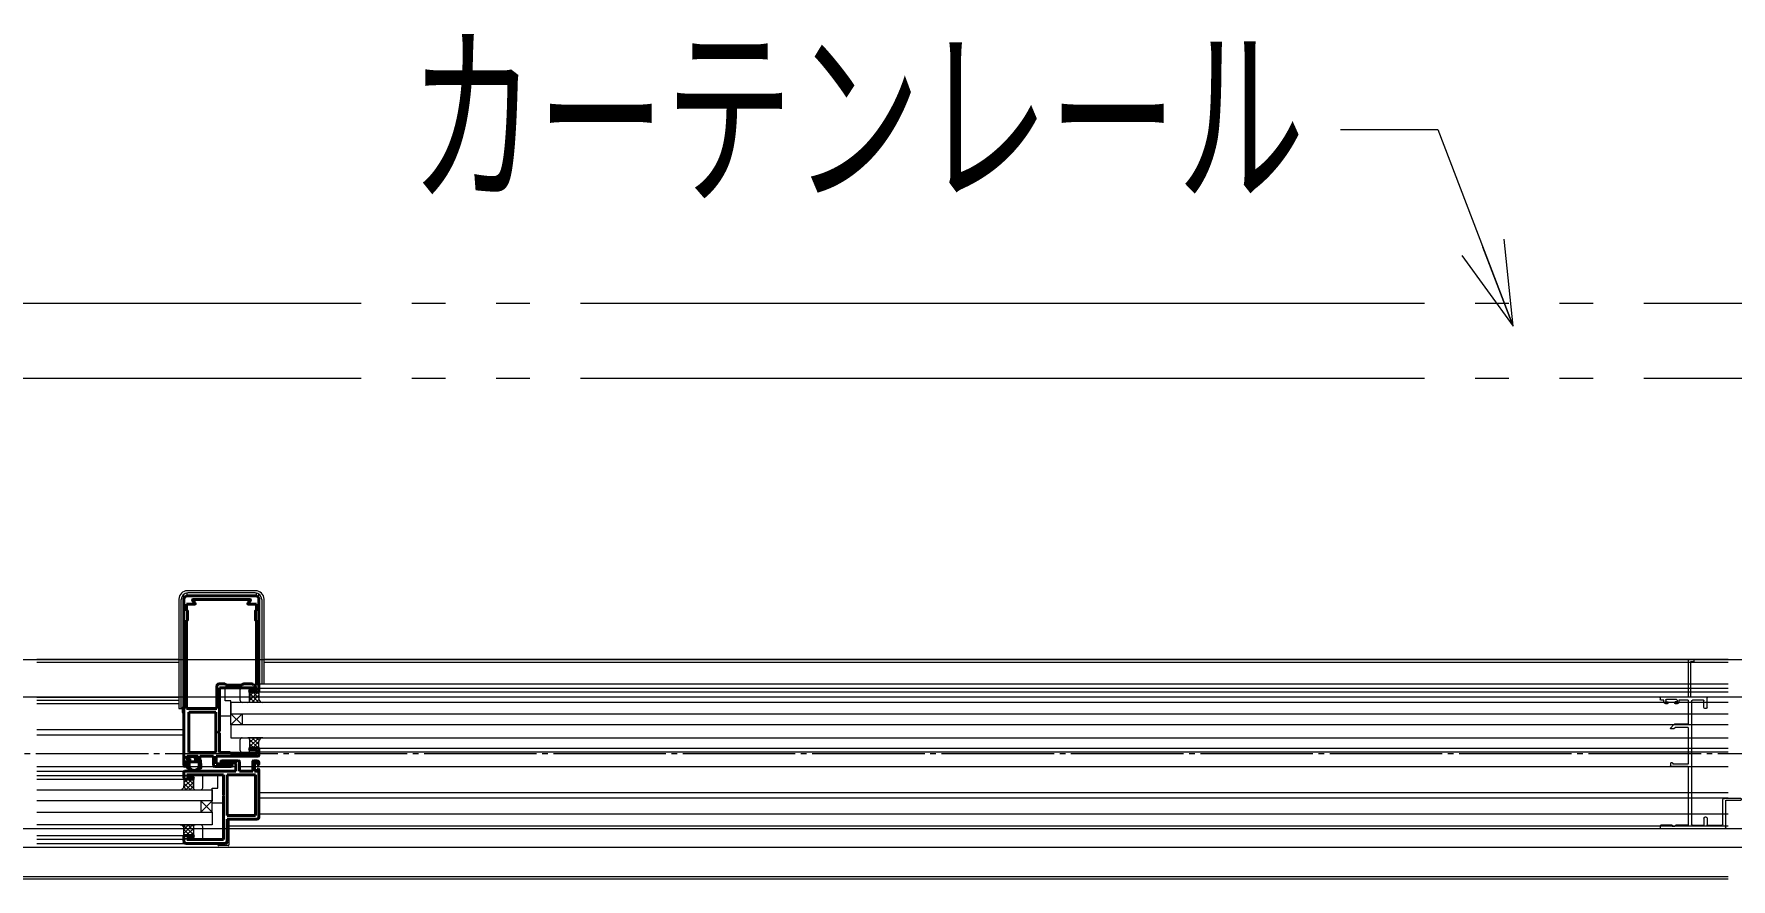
# Model space of a CAD drawing. Units: millimetres at full size, sheet at 1:30. Extents: x -17796 to 21385, y -23279 to 7734.
# Drawn here: x 17879 to 18784, y -5286 to -4836 of the extents above; entities that cross this region are included whole.
import ezdxf
from ezdxf.enums import TextEntityAlignment as Align

# ---------------------------------------------------------------- set-up
doc = ezdxf.new("R2010")
doc.units = ezdxf.units.MM
doc.header["$LTSCALE"] = 30
doc.linetypes.add('USER14', pattern=[18.9, 15, -0.9, 0.6, -0.9, 0.6, -0.9])
doc.linetypes.add('USER9', pattern=[2.3, 2, -0.1, 0.1, -0.1])
for name, color, linetype, lineweight in [('0-1_(W)電灯', 253, 'Continuous', 18), ('1-F_衛生陶器・住設', 2, 'USER9', 18), ('3-2_寸法', 142, 'Continuous', 18), ('5-5_割付線', 4, 'Continuous', 18)]:
    doc.layers.add(name, color=color, linetype=linetype, lineweight=lineweight)
doc.styles.add('ＭＳ ゴシック', font='')
doc.styles.get('ＭＳ ゴシック').set_extended_font_data('MS Gothic')

# ---------------------------------------------------------------- blocks, each defined once
blk = doc.blocks.new('REF-TO-1X861')
at = {"layer": '5-5_割付線'}
for p, q in [((3292, 7192.3), (3292, 7223.8)), ((3301, 7232.8), (4327, 7232.8)), ((3481, 7183.3), (3301, 7183.3)), ((3523, 7199.8), (3481, 7199.8)), ((3481, 7183.3), (3481, 7199.8)), ((3523, 7199.8), (3539.5, 7183.3)), ((3742, 7183.3), (3539.5, 7183.3)), ((3742, 6242.8), (3742, 7183.3)), ((3791.5, 5197.3), (3791.5, 7168.3)), ((3806.5, 7183.3), (3983.5, 7183.3)), ((3992.5, 7067.8), (3992.5, 7174.3)), ((4042, 7067.8), (4042, 7174.3)), ((4051, 7183.3), (4277.5, 7183.3)), ((4292.5, 7168.3), (4292.5, 6782.8)), ((4342, 7217.8), (4342, 6782.8)), ((4027, 7052.8), (4007.5, 7052.8)), ((4582, 6752.8), (4322.5, 6752.8)), ((4342, 6782.8), (4582, 6782.8)), ((3457, 6191.8), (3457, 6227.8)), ((3484, 6182.8), (3466, 6182.8)), ((3742, 6242.8), (3472, 6242.8)), ((3742, 6206.8), (3493, 6206.8)), ((3493, 6191.8), (3493, 6206.8)), ((3742, 5617.3), (3742, 6206.8)), ((3512.6, 5572.1), (3460.1, 5624.6)), ((3512, 5642.8), (3467.6, 5642.8)), ((3537.5, 5617.3), (3512, 5642.8)), ((3742, 5567.8), (3523.2, 5567.8)), ((3742, 5617.3), (3537.5, 5617.3)), ((3742, 5182.3), (3742, 5567.8)), ((3292, 5141.8), (3292, 5173.3)), ((3406, 5237.8), (3382, 5237.8)), ((3382, 5179.3), (3382, 5201.8)), ((3391, 5210.8), (3412, 5210.8)), ((3553, 5170.3), (3391, 5170.3)), ((3421, 5219.8), (3421, 5222.8)), ((3523, 5219.8), (3523, 5222.8)), ((3553, 5210.8), (3532, 5210.8)), ((3562, 5237.8), (3538, 5237.8)), ((3562, 5179.3), (3562, 5201.8)), ((3592, 5182.3), (3592, 5207.8)), ((3742, 5182.3), (3592, 5182.3)), ((3983.5, 5182.3), (3806.5, 5182.3)), ((3992.5, 5297.8), (3992.5, 5191.3)), ((4027, 5312.8), (4007.5, 5312.8)), ((4042, 5228.8), (4036, 5222.8)), ((4036, 5222.8), (4042, 5216.8)), ((4042, 5297.8), (4042, 5228.8)), ((4042, 5216.8), (4042, 5141.8)), ((3742, 5132.8), (3301, 5132.8)), ((3742, 4541.8), (3742, 5132.8)), ((3778, 4568.8), (3778, 5132.8)), ((4033, 5132.8), (3778, 5132.8)), ((3832, 4532.8), (3751, 4532.8)), ((3832, 4568.8), (3778, 4568.8)), ((3832, 4532.8), (3832, 4568.8))]:
    blk.add_line(p, q, dxfattribs=at)
blk.add_lwpolyline([(3352, 5207.8), (3352, 5182.3), (3301, 5182.3)], dxfattribs=at)
for centre, radius, start, end in [((3301, 7223.8), 9, 90, 180), ((3301, 7192.3), 9, 180, 270), ((3806.5, 7168.3), 15, 90, 180), ((3983.5, 7174.3), 9, 0, 90), ((4007.5, 7067.8), 15, 180, 270), ((4027, 7067.8), 15, 270, 0), ((4051, 7174.3), 9, 90, 180), ((4277.5, 7168.3), 15, 0, 90), ((4327, 7217.8), 15, 0, 90), ((4322.5, 6782.8), 30, 180, 270), ((4582, 6767.8), 15, 270, 90), ((3472, 6227.8), 15, 90, 180), ((3466, 6191.8), 9, 180, 270), ((3484, 6191.8), 9, 270, 0), ((3467.6, 5632.1), 10.6, 90, 225), ((3523.2, 5582.8), 15, 225, 270), ((3301, 5173.3), 9, 90, 180), ((3382, 5207.8), 30, 90, 180), ((3391, 5201.8), 9, 90, 180), ((3391, 5179.3), 9, 180, 270), ((3406, 5222.8), 15, 0, 90), ((3412, 5219.8), 9, 270, 0), ((3538, 5222.8), 15, 90, 180), ((3532, 5219.8), 9, 180, 270), ((3553, 5201.8), 9, 0, 90), ((3553, 5179.3), 9, 270, 360), ((3562, 5207.8), 30, 0, 90), ((3806.5, 5197.3), 15, 180, 270), ((3983.5, 5191.3), 9, 270, 0), ((4007.5, 5297.8), 15, 90, 180), ((4027, 5297.8), 15, 0, 90), ((3301, 5141.8), 9, 180, 270), ((4033, 5141.8), 9, 270, 0), ((3751, 4541.8), 9, 180, 270)]:
    blk.add_arc(centre, radius, start, end, dxfattribs=at)

msp = doc.modelspace()

# ---------------------------------------------------------------- linework, layer by layer
at = {"layer": '0-1_(W)電灯', "color": 7}
msp.add_line((18667.88, -4991.23), (18651.77, -4949.22), dxfattribs=at)
at = {"layer": '0-1_(W)電灯', "color": 3, "linetype": 'USER14'}
for p, q in [((17036.56, -4979.04), (18924.07, -4979.04)), ((17036.56, -5019.04), (18924.07, -5019.04))]:
    msp.add_line(p, q, dxfattribs=at)
at = {"layer": '0-1_(W)電灯', "color": 21, "lineweight": 20}
for p, q in [((17956.37, -5136.84), (17956.37, -5195.04)), ((17957.57, -5195.04), (17957.57, -5137.04)), ((17959.07, -5137.04), (17959.07, -5134.17)), ((17960.57, -5133.58), (17960.57, -5135.11)), ((17997.27, -5132.34), (17960.87, -5132.34)), ((17997.07, -5133.54), (17961.07, -5133.54)), ((17997.57, -5133.58), (17997.57, -5135.11)), ((17999.07, -5137.04), (17999.07, -5134.17)), ((18000.57, -5137.04), (18000.57, -5182.04)), ((18001.77, -5182.04), (18001.77, -5136.84)), ((17978.07, -5184.04), (17978.07, -5199.04)), ((17958.87, -5194.54), (17958.07, -5194.54)), ((17958.87, -5194.54), (17958.07, -5194.54)), ((17958.07, -5194.54), (17958.07, -5197.23)), ((17959.07, -5194.24), (17958.87, -5194.24)), ((17959.07, -5194.24), (17958.87, -5194.24)), ((17958.87, -5194.24), (17958.87, -5194.54)), ((17958.87, -5197.23), (17958.87, -5194.24)), ((17956.37, -5195.04), (17958.07, -5195.04)), ((17958.07, -5197.23), (17958.87, -5197.23)), ((17978.07, -5199.04), (17984.07, -5199.04)), ((17980.07, -5230.54), (17980.07, -5245.54)), ((17980.07, -5245.54), (17974.07, -5245.54)), ((17982.07, -5267.24), (17982.07, -5254.24)), ((17982.07, -5254.24), (17983.07, -5254.24)), ((17983.07, -5254.24), (17983.07, -5267.74)), ((17977.07, -5267.04), (17977.07, -5267.74)), ((17979.07, -5267.04), (17979.07, -5267.24)), ((17980.07, -5267.04), (17980.07, -5267.24)), ((17982.07, -5267.24), (17977.07, -5267.24)), ((17982.57, -5268.24), (17977.57, -5268.24))]:
    msp.add_line(p, q, dxfattribs=at)
at = {"layer": '0-1_(W)電灯', "color": 4, "lineweight": 40}
for p, q in [((17959.07, -5137.04), (17959.07, -5225.54)), ((17960.47, -5139.54), (17960.47, -5143.04)), ((17964.77, -5139.54), (17960.47, -5139.54)), ((17961.07, -5135.04), (17997.07, -5135.04)), ((17964.99, -5139.04), (17963.65, -5137.55)), ((17963.87, -5137.04), (17994.27, -5137.04)), ((17993.15, -5139.04), (17994.49, -5137.55)), ((17993.37, -5139.54), (17997.67, -5139.54)), ((17997.67, -5139.54), (17997.67, -5143.04)), ((17999.07, -5137.04), (17999.07, -5185.79)), ((17960.47, -5143.04), (17960.72, -5143.04)), ((17960.47, -5148.04), (17960.72, -5148.04)), ((17960.47, -5148.04), (17960.47, -5195.04)), ((17961.02, -5143.34), (17961.02, -5147.74)), ((17997.12, -5143.34), (17997.12, -5147.74)), ((17997.42, -5143.04), (17997.67, -5143.04)), ((17997.42, -5148.04), (17997.67, -5148.04)), ((17997.67, -5148.04), (17997.67, -5182.64)), ((17976.67, -5195.04), (17976.67, -5183.04)), ((17977.67, -5182.04), (17980.87, -5182.04)), ((17978.07, -5184.04), (17997.87, -5184.04)), ((17978.07, -5207.29), (17978.07, -5184.04)), ((17981.17, -5182.64), (17981.17, -5182.34)), ((17981.17, -5182.64), (17989.97, -5182.64)), ((17990.42, -5182.19), (17989.97, -5182.64)), ((17995.36, -5182.04), (17990.78, -5182.04)), ((17997.87, -5185.19), (17994.45, -5185.46)), ((17995.72, -5182.19), (17996.17, -5182.64)), ((17997.67, -5182.64), (17996.17, -5182.64)), ((17997.87, -5184.04), (17997.87, -5185.19)), ((17998.57, -5186.29), (17994.48, -5186.29)), ((17960.47, -5195.04), (17976.67, -5195.04)), ((17961.57, -5197.04), (17976.12, -5197.04)), ((17961.57, -5197.04), (17961.57, -5218.54)), ((17976.12, -5218.54), (17976.12, -5197.04)), ((17978.07, -5218.54), (17978.07, -5208.29)), ((17960.57, -5220.54), (17966.57, -5220.54)), ((17960.57, -5221.59), (17960.57, -5220.54)), ((17961.57, -5221.89), (17960.87, -5221.89)), ((17961.05, -5221.39), (17961.05, -5220.99)), ((17965.25, -5220.69), (17961.35, -5220.69)), ((17962.25, -5221.69), (17961.35, -5221.69)), ((17961.57, -5218.54), (17976.12, -5218.54)), ((17962.25, -5222.79), (17962.25, -5221.69)), ((17965.25, -5220.69), (17966, -5221.14)), ((17965.55, -5221.69), (17965.85, -5221.69)), ((17966.27, -5221.89), (17965.57, -5221.89)), ((17966.57, -5221.59), (17966.57, -5220.54)), ((17967.47, -5222.29), (17967.47, -5220.54)), ((17967.47, -5220.54), (17974.82, -5220.54)), ((17974.82, -5220.54), (17974.82, -5225.54)), ((17976.32, -5220.54), (17976.32, -5224.54)), ((17976.32, -5220.54), (17998.57, -5220.54)), ((17983.26, -5218.54), (17978.07, -5218.54)), ((17983.62, -5218.69), (17983.87, -5218.94)), ((17983.87, -5218.94), (17997.87, -5218.94)), ((17997.87, -5217.39), (17994.45, -5217.12)), ((17998.57, -5216.29), (17994.48, -5216.29)), ((17997.87, -5218.94), (17997.87, -5217.39)), ((17999.07, -5216.79), (17999.07, -5220.04)), ((17959.07, -5232.29), (17959.07, -5229.04)), ((17959.57, -5226.04), (17959.87, -5226.04)), ((17986.77, -5228.54), (17959.57, -5228.54)), ((17960.37, -5225.54), (17960.37, -5222.79)), ((17960.37, -5222.79), (17961.37, -5222.79)), ((17980.07, -5230.54), (17960.57, -5230.54)), ((17960.57, -5231.39), (17960.57, -5230.54)), ((17961.25, -5223.59), (17960.93, -5226.5)), ((17961.18, -5226.98), (17963.45, -5228.28)), ((17962.25, -5222.79), (17961.25, -5222.79)), ((17961.25, -5222.79), (17961.25, -5223.59)), ((17961.25, -5223.59), (17967.85, -5223.59)), ((17962.04, -5223.68), (17961.74, -5226.52)), ((17961.87, -5222.29), (17961.87, -5222.19)), ((17961.89, -5226.81), (17962.33, -5227.07)), ((17965.25, -5222.79), (17965.25, -5221.99)), ((17965.25, -5222.79), (17967.56, -5222.79)), ((17965.27, -5222.19), (17965.27, -5222.29)), ((17965.65, -5228.28), (17967.92, -5226.98)), ((17965.77, -5222.79), (17966.97, -5222.79)), ((17966.76, -5227.07), (17967.21, -5226.81)), ((17967.21, -5226.81), (17966.76, -5227.07)), ((17967.05, -5223.68), (17967.36, -5226.52)), ((17967.85, -5223.59), (17967.85, -5222.84)), ((17967.85, -5223.59), (17968.16, -5226.5)), ((17984.27, -5226.04), (17975.32, -5226.04)), ((17976.32, -5224.54), (17978.77, -5224.54)), ((17978.77, -5224.54), (17984.31, -5225.05)), ((17979.22, -5224.04), (17984.44, -5224.54)), ((17988.22, -5223.04), (17979.27, -5223.04)), ((17980.07, -5241.09), (17980.07, -5230.54)), ((17982.02, -5252.09), (17982.02, -5230.49)), ((17997.12, -5230.49), (17982.02, -5230.49)), ((17986.27, -5224.04), (17984.77, -5224.04)), ((17984.77, -5224.04), (17984.77, -5224.24)), ((17986.77, -5224.54), (17986.77, -5228.54)), ((17988.72, -5223.54), (17988.72, -5228.54)), ((17995.72, -5228.54), (17988.72, -5228.54)), ((17995.72, -5228.54), (17995.72, -5223.54)), ((17998.07, -5223.04), (17996.22, -5223.04)), ((17996.72, -5228.54), (17996.72, -5224.04)), ((17998.07, -5224.04), (17996.72, -5224.04)), ((17998.07, -5228.54), (17996.72, -5228.54)), ((17997.12, -5252.09), (17997.12, -5230.49)), ((17998.07, -5225.04), (17998.07, -5224.04)), ((17998.57, -5225.04), (17998.07, -5225.04)), ((17998.57, -5227.54), (17998.07, -5227.54)), ((17998.07, -5228.54), (17998.07, -5227.54)), ((17999.07, -5224.54), (17999.07, -5224.04)), ((17999.07, -5253.04), (17999.07, -5228.04)), ((17959.57, -5232.79), (17963.64, -5232.79)), ((17960.57, -5231.39), (17963.71, -5231.93)), ((17980.27, -5241.29), (17980.07, -5241.09)), ((17980.27, -5241.29), (17980.07, -5241.49)), ((17980.07, -5265.04), (17980.07, -5241.49)), ((17982.02, -5252.09), (17997.12, -5252.09)), ((17982.07, -5254.04), (17998.07, -5254.04)), ((17982.07, -5266.04), (17982.07, -5254.04)), ((17959.07, -5263.29), (17959.07, -5266.04)), ((17959.57, -5262.79), (17963.64, -5262.79)), ((17960.07, -5267.04), (17981.07, -5267.04)), ((17960.57, -5264.19), (17963.71, -5263.66)), ((17960.57, -5264.19), (17960.57, -5265.04)), ((17960.57, -5265.04), (17980.07, -5265.04))]:
    msp.add_line(p, q, dxfattribs=at)
at = {"layer": '0-1_(W)電灯', "color": 9}
for p, q in [((17956.37, -5169.04), (17880.55, -5169.04)), ((17956.37, -5170.54), (17880.55, -5170.54)), ((18782.57, -5169.04), (18001.77, -5169.04)), ((18782.57, -5170.54), (18001.77, -5170.54)), ((17989.07, -5190.89), (17989.07, -5185.04)), ((17990.07, -5184.04), (17993.07, -5184.04)), ((17994.07, -5185.04), (17994.07, -5190.89)), ((17999.07, -5182.04), (18782.57, -5182.04)), ((17999.07, -5184.29), (18782.57, -5184.29)), ((17880.57, -5189.04), (17956.37, -5189.04)), ((17880.57, -5190.69), (17956.37, -5190.69)), ((17880.57, -5192.54), (17956.37, -5192.54)), ((17993.07, -5191.89), (17990.07, -5191.89)), ((18001.07, -5191.89), (17993.07, -5191.89)), ((17994.07, -5190.89), (17994.07, -5186.29)), ((17994.13, -5186.29), (17994.07, -5186.36)), ((17996.38, -5186.29), (17994.07, -5188.6)), ((17998.62, -5186.29), (17994.07, -5190.85)), ((17994.07, -5186.94), (17999.03, -5191.89)), ((17994.07, -5189.18), (17996.78, -5191.89)), ((17994.07, -5191.43), (17994.54, -5191.89)), ((17999.07, -5188.09), (17995.27, -5191.89)), ((17995.67, -5186.29), (17999.07, -5189.69)), ((17999.07, -5190.34), (17997.51, -5191.89)), ((17997.92, -5186.29), (17999.07, -5187.44)), ((17999.07, -5186.29), (18782.57, -5186.29)), ((17990.07, -5197.89), (17984.07, -5203.89)), ((17990.07, -5203.89), (17984.07, -5197.89)), ((17880.57, -5206.39), (17959.07, -5206.39)), ((17880.57, -5209.19), (17959.07, -5209.19)), ((17989.07, -5217.54), (17989.07, -5211.69)), ((17990.07, -5210.69), (17993.07, -5210.69)), ((18001.07, -5210.69), (17993.07, -5210.69)), ((17994.43, -5210.69), (17994.07, -5211.05)), ((17996.67, -5210.69), (17994.07, -5213.3)), ((17998.92, -5210.69), (17994.07, -5215.54)), ((17994.07, -5211.63), (17998.73, -5216.29)), ((17994.07, -5211.69), (17994.07, -5217.54)), ((17994.07, -5211.69), (17994.07, -5216.29)), ((17995.38, -5210.69), (17999.07, -5214.39)), ((17999.07, -5212.79), (17995.56, -5216.29)), ((17997.62, -5210.69), (17999.14, -5212.21)), ((17999.87, -5210.69), (18000.11, -5210.94)), ((17993.07, -5218.54), (17990.07, -5218.54)), ((17994.07, -5213.88), (17996.49, -5216.29)), ((17994.07, -5216.12), (17994.24, -5216.29)), ((17999.07, -5215.03), (17997.81, -5216.29)), ((17999.07, -5216.29), (18782.57, -5216.29)), ((17999.07, -5218.29), (18782.57, -5218.29)), ((17880.57, -5226.04), (17960.98, -5226.04)), ((17880.57, -5228.54), (17959.57, -5228.54)), ((17880.57, -5230.79), (17959.07, -5230.79)), ((17961.79, -5226.04), (17967.31, -5226.04)), ((17968.07, -5230.54), (17965.07, -5230.54)), ((17968.11, -5226.04), (17986.77, -5226.04)), ((17988.72, -5226.04), (17995.72, -5226.04)), ((17996.72, -5226.04), (18782.57, -5226.04)), ((17880.57, -5232.79), (17959.07, -5232.79)), ((17957.07, -5238.39), (17965.07, -5238.39)), ((17957.97, -5238.17), (17957.75, -5238.39)), ((17957.82, -5238.24), (17957.97, -5238.39)), ((17963.35, -5232.79), (17958.85, -5237.29)), ((17958.93, -5237.11), (17960.22, -5238.39)), ((17961.1, -5232.79), (17959.07, -5234.83)), ((17959.07, -5235), (17962.46, -5238.39)), ((17959.11, -5232.79), (17964.07, -5237.76)), ((17964.07, -5234.32), (17959.99, -5238.39)), ((17961.35, -5232.79), (17964.07, -5235.51)), ((17964.07, -5236.56), (17962.24, -5238.39)), ((17963.6, -5232.79), (17964.07, -5233.27)), ((17964.07, -5231.54), (17964.07, -5237.39)), ((17964.07, -5237.39), (17964.07, -5232.79)), ((17965.07, -5238.39), (17968.07, -5238.39)), ((17969.07, -5237.39), (17969.07, -5231.54)), ((17999.07, -5239.89), (18782.57, -5239.89)), ((17968.07, -5250.39), (17974.07, -5244.39)), ((17968.07, -5244.39), (17974.07, -5250.39)), ((17999.07, -5242.69), (18782.57, -5242.69)), ((17957.07, -5257.19), (17965.07, -5257.19)), ((17959.15, -5257.19), (17959.07, -5257.28)), ((17961.4, -5257.19), (17959.07, -5259.52)), ((17963.64, -5257.19), (17959.07, -5261.77)), ((17959.07, -5257.45), (17964.07, -5262.45)), ((17961.06, -5257.19), (17964.07, -5260.21)), ((17963.3, -5257.19), (17964.07, -5257.96)), ((17968.07, -5257.19), (17965.07, -5257.19)), ((17983.07, -5257.64), (18782.57, -5257.64)), ((17999.07, -5251.24), (18782.57, -5251.24)), ((17880.57, -5262.79), (17959.07, -5262.79)), ((17880.57, -5264.79), (17959.07, -5264.79)), ((17880.57, -5267.04), (17960.07, -5267.04)), ((17959.07, -5259.7), (17962.17, -5262.79)), ((17959.07, -5261.94), (17959.92, -5262.79)), ((17964.07, -5259.01), (17960.29, -5262.79)), ((17964.07, -5261.26), (17962.53, -5262.79)), ((17964.07, -5258.19), (17964.07, -5262.79)), ((17964.07, -5258.19), (17964.07, -5264.04)), ((17965.07, -5265.04), (17968.07, -5265.04)), ((17969.07, -5264.04), (17969.07, -5258.19)), ((17983.07, -5259.04), (18782.57, -5259.04)), ((18782.57, -5284.84), (17172.57, -5284.84)), ((18782.57, -5286.04), (17172.57, -5286.04))]:
    msp.add_line(p, q, dxfattribs=at)
at = {"layer": '0-1_(W)電灯', "color": 94}
msp.add_lwpolyline([(18575.81, -4886.42), (18627.68, -4886.42), (18667.56, -4990.39)], dxfattribs=at)
at = {"layer": '0-1_(W)電灯', "color": 7}
msp.add_lwpolyline([(18640.51, -4953.54), (18667.88, -4991.23), (18663.02, -4944.9)], dxfattribs=at)
at = {"layer": '0-1_(W)電灯', "color": 21, "lineweight": 20}
for points in [[(17984.07, -5199.04), (17984.07, -5191.04), (17981.07, -5191.04), (17981.07, -5184.04), (17978.07, -5184.04)], [(17958.87, -5196.76), (17958.07, -5196.76), (17958.87, -5196.76)], [(17974.07, -5245.54), (17974.07, -5237.54), (17977.07, -5237.54), (17977.07, -5230.54), (17980.07, -5230.54)]]:
    msp.add_lwpolyline(points, dxfattribs=at)
at = {"layer": '0-1_(W)電灯', "color": 9}
for points in [[(18884.07, -5189.04), (17074.07, -5189.04), (17074.07, -5259.04), (18884.07, -5259.04)], [(17984.07, -5203.89), (17984.07, -5197.89), (17990.07, -5197.89), (17990.07, -5203.89)], [(17974.07, -5250.39), (17974.07, -5244.39), (17968.07, -5244.39), (17968.07, -5250.39)]]:
    msp.add_lwpolyline(points, close=True, dxfattribs=at)
for points in [[(18782.57, -5191.89), (17984.07, -5191.89), (17984.07, -5197.89), (18782.57, -5197.89)], [(17994.07, -5186.29), (17999.07, -5186.29), (17999.07, -5189.89)], [(18782.57, -5203.89), (17984.07, -5203.89), (17984.07, -5210.69), (18782.57, -5210.69)], [(17994.07, -5216.29), (17999.07, -5216.29), (17999.07, -5212.69)], [(17880.57, -5238.39), (17974.07, -5238.39), (17974.07, -5244.39), (17880.57, -5244.39)], [(17964.07, -5232.79), (17959.07, -5232.79), (17959.07, -5236.39)], [(17880.57, -5250.39), (17974.07, -5250.39), (17974.07, -5257.19), (17880.57, -5257.19)], [(17964.07, -5262.79), (17959.07, -5262.79), (17959.07, -5259.19)]]:
    msp.add_lwpolyline(points, dxfattribs=at)
at = {"layer": '0-1_(W)電灯', "color": 21, "lineweight": 20}
for centre, radius, start, end in [((17960.87, -5136.84), 4.5, 90, 180), ((17961.07, -5137.04), 3.5, 90, 180), ((17997.07, -5137.04), 3.5, 0, 90), ((17997.27, -5136.84), 4.5, 0, 90), ((17977.57, -5267.74), 0.5, 180, 270), ((17982.57, -5267.74), 0.5, 270, 0)]:
    msp.add_arc(centre, radius, start, end, dxfattribs=at)
at = {"layer": '0-1_(W)電灯', "color": 4, "lineweight": 40}
for centre, radius, start, end in [((17961.07, -5137.04), 2, 90, 180), ((17963.87, -5137.34), 0.3, 90, 221.92839), ((17964.77, -5139.24), 0.3, 270, 41.92839), ((17993.37, -5139.24), 0.3, 138.07161, 270), ((17994.27, -5137.34), 0.3, 318.07161, 90), ((17997.07, -5137.04), 2, 0, 90), ((17960.72, -5143.34), 0.3, 0, 90), ((17960.72, -5147.74), 0.3, 270, 0), ((17997.42, -5143.34), 0.3, 90, 180), ((17997.42, -5147.74), 0.3, 180, 270), ((17977.67, -5183.04), 1, 90, 180), ((17980.87, -5182.34), 0.3, 0, 90), ((17990.78, -5182.54), 0.5, 90, 135), ((17994.48, -5185.88), 0.416, 94.51399, 270), ((17995.36, -5182.54), 0.5, 45, 90), ((17998.57, -5185.79), 0.5, 270, 0), ((17978.07, -5207.79), 0.5, 90, 270), ((17960.87, -5221.59), 0.3, 180, 270), ((17961.35, -5220.99), 0.3, 90, 180), ((17961.35, -5221.39), 0.3, 180, 270), ((17961.57, -5222.19), 0.3, 0, 90), ((17965.25, -5221.69), 0.3, 0, 270), ((17965.57, -5222.19), 0.3, 90, 180), ((17965.85, -5221.39), 0.3, 270, 59.59084), ((17966.27, -5221.59), 0.3, 270, 0), ((17983.26, -5219.04), 0.5, 45, 90), ((17994.48, -5216.71), 0.416, 90, 265.48601), ((17998.57, -5216.79), 0.5, 0, 90), ((17998.57, -5220.04), 0.5, 270, 0), ((17959.57, -5225.54), 0.5, 180, 270), ((17959.57, -5229.04), 0.5, 90, 180), ((17959.87, -5225.54), 0.5, 270, 0), ((17961.43, -5226.55), 0.5, 173.80784, 240.17886), ((17961.37, -5222.29), 0.5, 270, 0), ((17962.03, -5226.55), 0.3, 173.80784, 240.17886), ((17962.26, -5227.2), 0.15, 355.55579, 60.17886), ((17962.61, -5227.22), 0.2, 175.55579, 296.62155), ((17962.74, -5227.49), 0.1, 3.73617, 116.62155), ((17963.04, -5227.47), 0.2, 183.73617, 296.62155), ((17963.18, -5227.74), 0.1, 3.73617, 116.62155), ((17963.48, -5227.72), 0.2, 183.73617, 298.98021), ((17964.55, -5226.11), 2.43, 243.1597, 297.23254), ((17963.62, -5227.98), 0.1, 5.95668, 118.98021), ((17963.92, -5227.95), 0.2, 185.95668, 310.93572), ((17964.18, -5228.26), 0.2, 31.60783, 130.93572), ((17964.55, -5227.99), 0.25, 218.38222, 321.73245), ((17964.92, -5228.25), 0.2, 49.06428, 148.39217), ((17965.18, -5227.95), 0.2, 229.06428, 354.04332), ((17965.77, -5222.29), 0.5, 180, 270), ((17965.48, -5227.98), 0.1, 61.01979, 174.04332), ((17965.62, -5227.72), 0.2, 241.01979, 356.26383), ((17965.92, -5227.74), 0.1, 63.37845, 176.26383), ((17966.06, -5227.47), 0.2, 243.37845, 356.26383), ((17966.35, -5227.49), 0.1, 63.37845, 176.26383), ((17966.49, -5227.22), 0.2, 243.37845, 4.44421), ((17966.84, -5227.2), 0.15, 119.82114, 184.44421), ((17966.97, -5222.29), 0.5, 270, 0), ((17967.06, -5226.55), 0.3, 299.82114, 6.19216), ((17967.7, -5222.84), 0.15, 0, 160.52878), ((17967.67, -5226.55), 0.5, 299.82114, 6.19216), ((17975.32, -5225.54), 0.5, 180, 270), ((17979.27, -5223.54), 0.5, 90, 264.51771), ((17984.27, -5225.54), 0.5, 270, 84.8267), ((17984.47, -5224.24), 0.3, 264.51771, 0), ((17986.27, -5224.54), 0.5, 0, 90), ((17988.22, -5223.54), 0.5, 0, 90), ((17996.22, -5223.54), 0.5, 90, 180), ((17998.07, -5224.04), 1, 0, 90), ((17998.57, -5224.54), 0.5, 270, 0), ((17998.57, -5228.04), 0.5, 0, 90), ((17959.57, -5232.29), 0.5, 180, 270), ((17963.64, -5232.36), 0.434, 270, 80.27242), ((17998.07, -5253.04), 1, 270, 0), ((17959.57, -5263.29), 0.5, 90, 180), ((17960.07, -5266.04), 1, 180, 270), ((17963.64, -5263.23), 0.434, 279.72758, 90), ((17981.07, -5266.04), 1, 270, 0)]:
    msp.add_arc(centre, radius, start, end, dxfattribs=at)
at = {"layer": '0-1_(W)電灯', "color": 9}
for centre, radius, start, end in [((17990.07, -5185.04), 1, 90, 180), ((17993.07, -5185.04), 1, 0, 90), ((17990.07, -5190.89), 1, 180, 270), ((17993.07, -5190.89), 1, 270, 0), ((17993.07, -5190.89), 1, 270, 0), ((18001.07, -5189.89), 2, 180, 270), ((17990.07, -5211.69), 1, 90, 180), ((17993.07, -5211.69), 1, 0, 90), ((17993.07, -5211.69), 1, 0, 90), ((18001.07, -5212.69), 2, 90, 180), ((17990.07, -5217.54), 1, 180, 270), ((17993.07, -5217.54), 1, 270, 0), ((17965.07, -5231.54), 1, 90, 180), ((17968.07, -5231.54), 1, 0, 90), ((17957.07, -5236.39), 2, 270, 0), ((17965.07, -5237.39), 1, 180, 270), ((17965.07, -5237.39), 1, 180, 270), ((17968.07, -5237.39), 1, 270, 0), ((17957.07, -5259.19), 2, 0, 90), ((17965.07, -5258.19), 1, 90, 180), ((17965.07, -5258.19), 1, 90, 180), ((17968.07, -5258.19), 1, 0, 90), ((17965.07, -5264.04), 1, 180, 270), ((17968.07, -5264.04), 1, 270, 0)]:
    msp.add_arc(centre, radius, start, end, dxfattribs=at)
at = {"layer": '1-F_衛生陶器・住設'}
msp.add_line((12084.07, -5219.04), (20784.07, -5219.04), dxfattribs=at)
at = {"layer": '3-2_寸法'}
for p, q in [((13884.07, -5169.04), (18984.07, -5169.04)), ((13934.07, -5269.04), (18934.07, -5269.04))]:
    msp.add_line(p, q, dxfattribs=at)

# ---------------------------------------------------------------- block references
at = {"layer": '0-1_(W)電灯', "xscale": -0.03333333, "yscale": 0.03333333, "rotation": 180}
msp.add_blockref('REF-TO-1X861', (18636.55, -5017.95), dxfattribs=at)

# ---------------------------------------------------------------- texts
at = {"layer": '0-1_(W)電灯', "color": 94, "style": 'ＭＳ ゴシック', "width": 0.65}
msp.add_text('カーテンレール', height=76.97, dxfattribs=at).set_placement((18079.02, -4941.22), align=Align.BOTTOM_LEFT)

doc.saveas('drawing.dxf')
